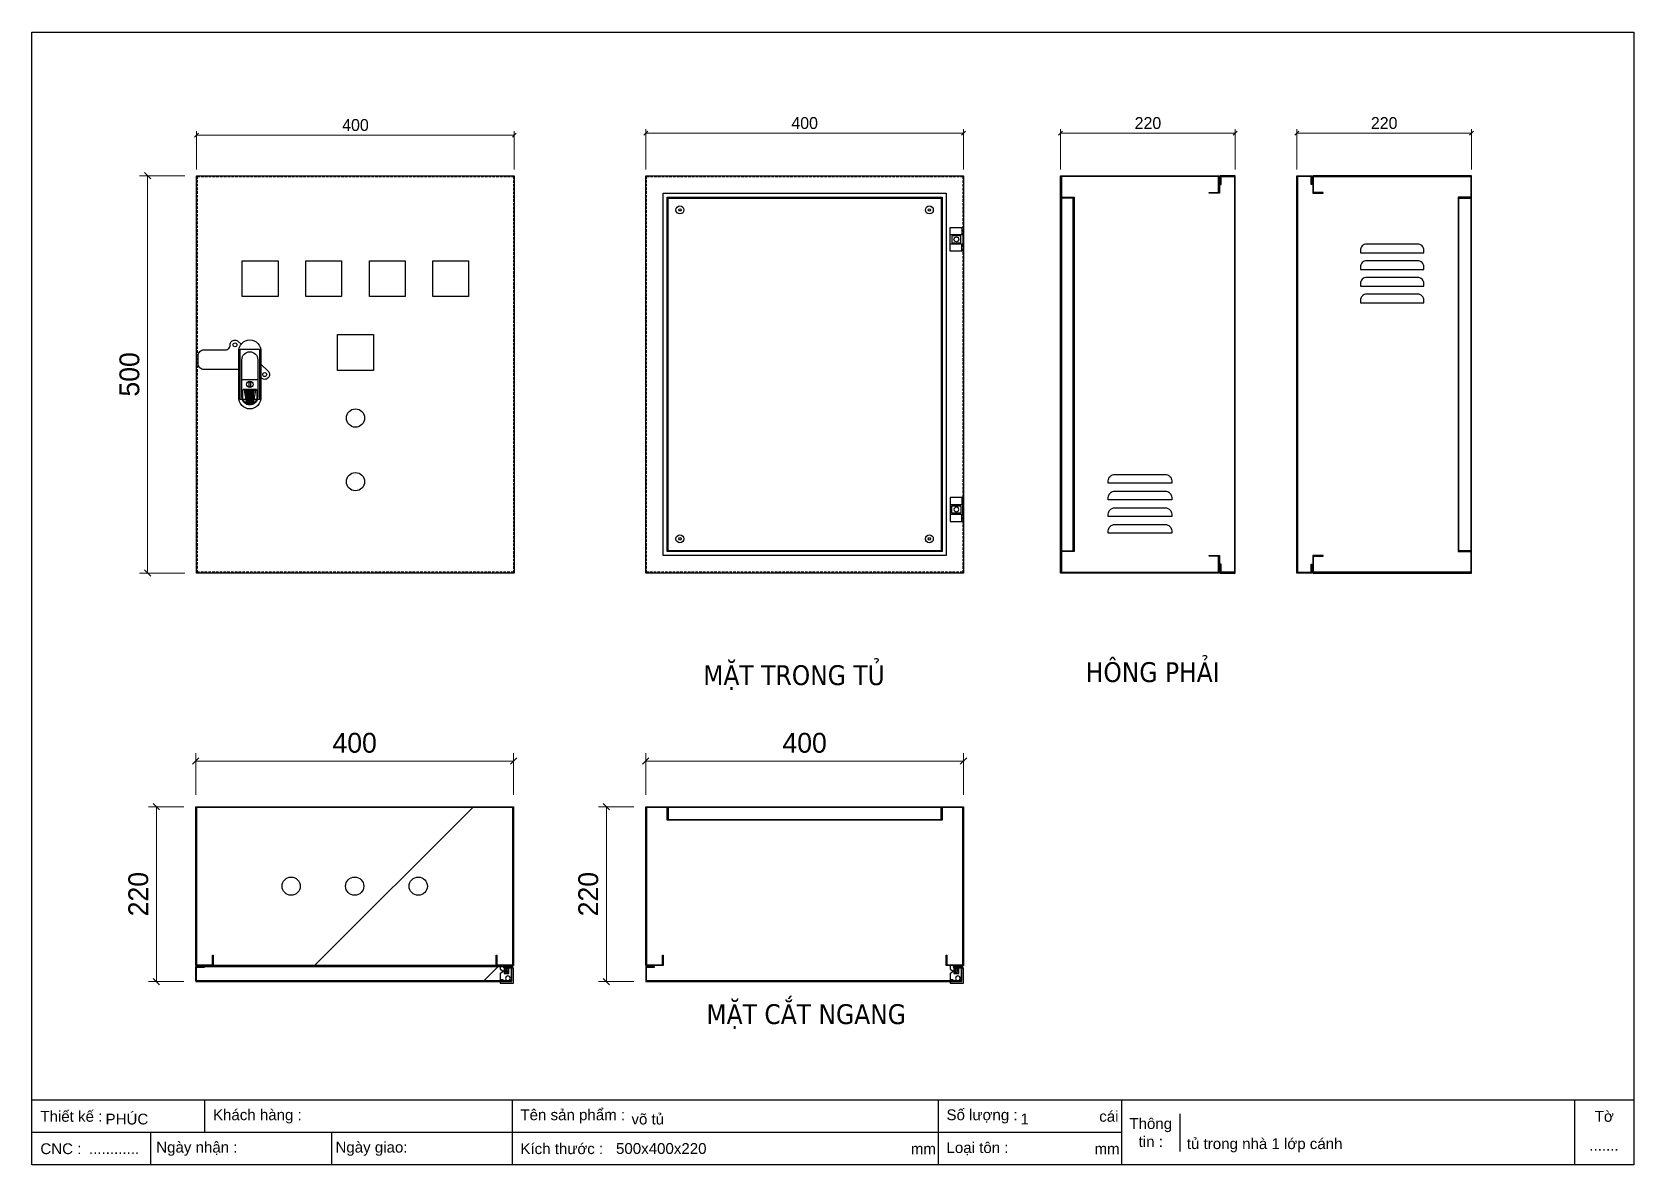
# Model space of a CAD drawing. Header units: millimetres. Extents: x 0 to 2017, y 0 to 1426.
import ezdxf

# ---------------------------------------------------------------- set-up
doc = ezdxf.new("R2010")
doc.units = ezdxf.units.MM
doc.linetypes.add('HIDDEN2', pattern=[4.7625, 3.175, -1.5875])
doc.layers.add('DIM', color=253, linetype='Continuous')
doc.styles.add('Arial', font='arial.ttf')
doc.dimstyles.new('Dim-15', dxfattribs={"dimtxt": 15, "dimasz": 5, "dimexe": 5, "dimexo": 8, "dimgap": 5, "dimtad": 1, "dimdec": 0, "dimtxsty": 'Standard', "dimblk": 'OBLIQUE', "dimcen": 10, "dimclrd": 5, "dimclre": 5, "dimclrt": 3, "dimazin": 3, "dimtfac": 1, "dimtdec": 0, "dimtmove": 0, "dimatfit": 3, "dimldrblk": 'OBLIQUE', "dimlwd": 9, "dimlwe": 9})
doc.dimstyles.new('Dim-25', dxfattribs={"dimtxt": 25, "dimasz": 8, "dimexe": 10, "dimexo": 15, "dimgap": 10, "dimtad": 1, "dimdec": 0, "dimtxsty": 'Standard', "dimblk": 'OBLIQUE', "dimcen": 10, "dimclrd": 5, "dimclre": 5, "dimclrt": 3, "dimazin": 3, "dimtfac": 1, "dimtdec": 0, "dimtmove": 0, "dimatfit": 3, "dimldrblk": 'OBLIQUE', "dimlwd": 9, "dimlwe": 9})

# ---------------------------------------------------------------- blocks, each defined once
blk = doc.blocks.new('HL003-2-3')
h = blk.add_hatch()
h.set_pattern_fill('ANSI31', color=2, scale=0.5, style=0)
h.set_pattern_definition([(45, (8435.407, 86016.9664), (-1.122532015, 1.122532015), [])])
h.paths.add_polyline_path([(11, 10), (5, 10), (5, 0), (11, 0)])
at = {"color": 1}
for p, q in [((0, 22), (17, 22)), ((0, 20), (0, 22)), ((17, 22), (17, 3)), ((0, 20), (15, 20)), ((4, 18), (0, 18)), ((0, 10), (0, 18)), ((0, 10), (8, 3)), ((0, 4), (3.4, 7)), ((0, 0), (0, 4)), ((16, 0), (0, 0)), ((4, 20), (4, 18)), ((17, 3), (8, 3)), ((15, 20), (15, 3)), ((16, 3), (16, 0))]:
    blk.add_line(p, q, dxfattribs=at)
at = {"color": 2}
blk.add_lwpolyline([(5, 10), (11, 10), (11, 0), (5, 0)], close=True, dxfattribs=at)
at = {"color": 1}
blk.add_circle((10, 16), 3, dxfattribs=at)
blk.add_circle((10, 16), 3, dxfattribs=at)
blk = doc.blocks.new('HL003-2-2')
at = {"color": 1}
for p, q in [((15, 21), (15, 12)), ((15, -9), (15, 0)), ((16, 12), (17, 12)), ((16, 0), (17, 0))]:
    blk.add_line(p, q, dxfattribs=at)
blk.add_lwpolyline([(17, 0), (17, -9), (0, -9), (0, 21), (17, 21), (17, 12)], dxfattribs=at)
blk.add_lwpolyline([(0, 12), (16, 12), (16, 0), (0, 0)], close=True, dxfattribs=at)
blk.add_circle((8, 6), 3, dxfattribs=at)
blk = doc.blocks.new('AB301-3-1')
at = {"linetype": 'Continuous'}
h = blk.add_hatch(dxfattribs=at)
h.set_pattern_fill('ACAD_ISO09W100', color=1, scale=0.2)
h.set_pattern_definition([(0, (-368.0181, 431.8814), (0, 1), [4.8, -0.6, 1.2, -0.6, 1.2, -0.6])])
h.paths.add_polyline_path([(-4.1, -55, 0.118404), (0, -56, 0.118404), (4.1, -55), (7, -38.5), (-7, -38.5)])
at = {"color": 1, "linetype": 'Continuous'}
for p, q in [((-10, -25), (10, -25)), ((-7, -38.5), (7, -38.5)), ((-7, -38.5), (-4.1, -55)), ((7, -38.5), (4.1, -55))]:
    blk.add_line(p, q, dxfattribs=at)
for points in [[(-24.7, 18.7, -0.198912), (-23, 23), (-23, 23, -0.414214), (-14.5, 23), (-11, 19.5)], [(-14, -12.5), (-57.5, -12.5, -0.414214), (-65, -5), (-65, 5, -0.414214), (-57.5, 12.5), (-30.7, 12.5, 0.414214), (-24.7, 18.5), (-24.7, 18.7)], [(14, -5.5), (23, -14.5, -0.414214), (23, -23), (23, -23, -0.451305), (14, -22.4, -0.381561)]]:
    blk.add_lwpolyline(points, format="xyb", dxfattribs=at)
for points in [[(0, 25), (0, 25, -0.428242), (14, 10), (14, -47, -0.428242), (0, -62), (0, -62, -0.428242), (-14, -47), (-14, 10, -0.428242)], [(0, 10, -0.414214), (10, 0), (10, -47, -0.414214), (0, -57, -0.414214), (-10, -47), (-10, 0, -0.414214)], [(9, -39), (9, -47, -0.414214), (0, -56, -0.414214), (-9, -47), (-9, -39, -0.414214), (-7, -37), (7, -37, -0.414214)]]:
    blk.add_lwpolyline(points, format="xyb", close=True, dxfattribs=at)
blk.add_lwpolyline([(-1, -28), (1, -28), (1, -34), (-1, -34)], close=True, dxfattribs=at)
for centre, radius in [((-18.7, 18.7), 2.5), ((18.7, -18.7), 2.5), ((0, -31), 4)]:
    blk.add_circle(centre, radius, dxfattribs=at)
blk = doc.blocks.new('*D1')
at = {"color": 0, "linetype": 'ByBlock', "lineweight": -2}
for p, q in [((149.5, 1241.1), (141.5, 1249.1)), ((141.5, 749.1), (149.5, 741.1))]:
    blk.add_line(p, q, dxfattribs=at)
at = {"layer": 'Defpoints', "color": 0, "transparency": 16777216}
for p in [(207.2, 1245.1), (145.5, 745.1), (207.2, 745.1)]:
    blk.add_point(p, dxfattribs=at)
at = {"layer": 'DIM', "color": 5, "lineweight": 9, "transparency": 16777216}
for p, q in [((192.2, 1245.1), (135.5, 1245.1)), ((145.5, 1245.1), (145.5, 745.1)), ((192.2, 745.1), (135.5, 745.1))]:
    blk.add_line(p, q, dxfattribs=at)
at = {"layer": 'DIM', "color": 3, "transparency": 16777216, "insert": (122.7, 995.1), "char_height": 25, "attachment_point": 5, "rotation": 90}
blk.add_mtext('500', dxfattribs=at)
blk = doc.blocks.new('_Oblique')
at = {"color": 0, "linetype": 'ByBlock', "lineweight": -2}
blk.add_line((-0.5, -0.5), (0.5, 0.5), dxfattribs=at)
blk = doc.blocks.new('*D2')
at = {"color": 5, "lineweight": 9, "ltscale": 3, "transparency": 16777216}
for p, q in [((757.7, 450.9), (713.1, 450.9)), ((723.1, 230.9), (723.1, 450.9)), ((757.7, 230.9), (713.1, 230.9))]:
    blk.add_line(p, q, dxfattribs=at)
at = {"color": 0, "linetype": 'ByBlock', "lineweight": -2}
for p, q in [((727.1, 446.9), (719.1, 454.9)), ((719.1, 234.9), (727.1, 226.9))]:
    blk.add_line(p, q, dxfattribs=at)
at = {"layer": 'Defpoints', "color": 0, "ltscale": 3, "transparency": 16777216}
for p in [(723.1, 450.9), (772.7, 450.9), (772.7, 230.9)]:
    blk.add_point(p, dxfattribs=at)
at = {"color": 3, "ltscale": 3, "transparency": 16777216, "insert": (700.4, 340.9), "char_height": 25, "attachment_point": 5, "rotation": 90}
blk.add_mtext('220', dxfattribs=at)
blk = doc.blocks.new('*D3')
at = {"color": 0, "linetype": 'ByBlock', "lineweight": -2}
for p, q in [((776.7, 512.4), (768.7, 504.4)), ((1168.7, 504.4), (1176.7, 512.4))]:
    blk.add_line(p, q, dxfattribs=at)
at = {"color": 5, "lineweight": 9, "ltscale": 3, "transparency": 16777216}
for p, q in [((772.7, 465.9), (772.7, 518.4)), ((772.7, 508.4), (1172.7, 508.4)), ((1172.7, 465.9), (1172.7, 518.4))]:
    blk.add_line(p, q, dxfattribs=at)
at = {"layer": 'Defpoints', "color": 0, "ltscale": 3, "transparency": 16777216}
for p in [(1172.7, 508.4), (772.7, 450.9), (1172.7, 450.9)]:
    blk.add_point(p, dxfattribs=at)
at = {"color": 3, "ltscale": 3, "transparency": 16777216, "insert": (972.7, 531.2), "char_height": 25, "attachment_point": 5}
blk.add_mtext('400', dxfattribs=at)
blk = doc.blocks.new('KHUNG CHUẨN')
at = {"color": 7}
for p, q in [((19889.2, -28535.2), (16919.2, -28535.2)), ((17239.2, -28535.2), (17239.2, -28595.2)), ((17809.2, -28535.2), (17809.2, -28655.2)), ((18599.2, -28535.2), (18599.2, -28655.2)), ((18939.2, -28535.2), (18939.2, -28655.2)), ((19779.2, -28535.2), (19779.2, -28655.2)), ((19047.6, -28560.2), (19047.6, -28630.2)), ((18939.2, -28595.2), (16919.2, -28595.2)), ((17139.2, -28595.2), (17139.2, -28655.2)), ((17474.2, -28595.2), (17474.2, -28655.2))]:
    blk.add_line(p, q, dxfattribs=at)
blk.add_lwpolyline([(16919.2, -26555.2), (19889.2, -26555.2), (19889.2, -28655.2), (16919.2, -28655.2)], close=True, dxfattribs=at)
at = {"color": 2, "char_height": 20, "style": 'Arial'}
for s, insert, width, attachment_point in [('  Thiết kế :', (16919.2, -28565.2), 917.634, 4), ('  Khách hàng :', (17239.2, -28565.2), 917.634, 4), ('  Tên sản phẩm :', (17809.2, -28565.2), 917.634, 4), ('  Số lượng :', (18599.2, -28565.2), 917.634, 4), ('cái', (18897.9, -28565.2), 63.517, 4), ('Thông\\Ptin :', (18993.4, -28595.2), 108.311, 5), ('Tờ', (19834.2, -28565.2), 110, 5), ('  CNC :', (16919.2, -28625.2), 917.634, 4), ('  Ngày nhận :', (17134, -28625.2), 556.651, 4), ('  Ngày giao:', (17466.3, -28625.2), 556.651, 4), ('  Kích thước :', (17809.2, -28625.2), 917.634, 4), ('mm', (18548.6, -28625.2), 73.831, 4), ('  Loại tôn :', (18599.2, -28625.2), 917.634, 4), ('mm', (18889.2, -28625.2), 917.634, 4)]:
    blk.add_mtext(s, dxfattribs=dict(at, insert=insert, width=width, attachment_point=attachment_point))
at = {"color": 3, "style": 'Arial'}
for tag, p in [('#01', (17055.6, -28580.1)), ('#02', (17431.4, -28580.1)), ('#03', (18030.6, -28580.1)), ('#08', (18751.7, -28580.1)), ('#10', (19064.8, -28580.1)), ('#04', (17024.8, -28634.6)), ('#05', (17308.5, -28633)), ('#06', (17632.7, -28633.7)), ('#07', (18002, -28634.7)), ('#09', (18753.8, -28632.6)), ('#11', (19060.3, -28625.7)), ('#12', (19806.5, -28628.9))]:
    blk.add_attdef(tag, p, '', height=20, dxfattribs=at)
blk = doc.blocks.new('*D4')
at = {"color": 5, "lineweight": 9, "ltscale": 3, "transparency": 16777216}
for p, q in [((191.2, 450.9), (146.6, 450.9)), ((156.6, 230.9), (156.6, 450.9)), ((191.2, 230.9), (146.6, 230.9))]:
    blk.add_line(p, q, dxfattribs=at)
at = {"color": 0, "linetype": 'ByBlock', "lineweight": -2}
for p, q in [((160.6, 446.9), (152.6, 454.9)), ((152.6, 234.9), (160.6, 226.9))]:
    blk.add_line(p, q, dxfattribs=at)
at = {"layer": 'Defpoints', "color": 0, "ltscale": 3, "transparency": 16777216}
for p in [(156.6, 450.9), (206.2, 450.9), (206.2, 230.9)]:
    blk.add_point(p, dxfattribs=at)
at = {"color": 3, "ltscale": 3, "transparency": 16777216, "insert": (133.9, 340.9), "char_height": 25, "attachment_point": 5, "rotation": 90}
blk.add_mtext('220', dxfattribs=at)
blk = doc.blocks.new('*D5')
at = {"color": 0, "linetype": 'ByBlock', "lineweight": -2}
for p, q in [((210.2, 512.4), (202.2, 504.4)), ((602.2, 504.4), (610.2, 512.4))]:
    blk.add_line(p, q, dxfattribs=at)
at = {"color": 5, "lineweight": 9, "ltscale": 3, "transparency": 16777216}
for p, q in [((206.2, 465.9), (206.2, 518.4)), ((206.2, 508.4), (606.2, 508.4)), ((606.2, 465.9), (606.2, 518.4))]:
    blk.add_line(p, q, dxfattribs=at)
at = {"layer": 'Defpoints', "color": 0, "ltscale": 3, "transparency": 16777216}
for p in [(606.2, 508.4), (206.2, 450.9), (606.2, 450.9)]:
    blk.add_point(p, dxfattribs=at)
at = {"color": 3, "ltscale": 3, "transparency": 16777216, "insert": (406.2, 531.2), "char_height": 25, "attachment_point": 5}
blk.add_mtext('400', dxfattribs=at)
blk = doc.blocks.new('*D6')
at = {"color": 0, "linetype": 'ByBlock', "lineweight": -2}
for p, q in [((775.2, 1301.2), (770.2, 1296.2)), ((1170.2, 1296.2), (1175.2, 1301.2))]:
    blk.add_line(p, q, dxfattribs=at)
at = {"color": 5, "lineweight": 9, "ltscale": 3, "transparency": 16777216}
for p, q in [((772.7, 1253.1), (772.7, 1303.7)), ((772.7, 1298.7), (1172.7, 1298.7)), ((1172.7, 1253.1), (1172.7, 1303.7))]:
    blk.add_line(p, q, dxfattribs=at)
at = {"layer": 'Defpoints', "color": 0, "ltscale": 3, "transparency": 16777216}
for p in [(1172.7, 1298.7), (772.7, 1245.1), (1172.7, 1245.1)]:
    blk.add_point(p, dxfattribs=at)
at = {"color": 3, "ltscale": 3, "transparency": 16777216, "insert": (972.7, 1311.4), "char_height": 15, "attachment_point": 5}
blk.add_mtext('400', dxfattribs=at)
blk = doc.blocks.new('*D7')
at = {"color": 0, "linetype": 'ByBlock', "lineweight": -2}
for p, q in [((209.7, 1298.7), (204.7, 1293.7)), ((604.7, 1293.7), (609.7, 1298.7))]:
    blk.add_line(p, q, dxfattribs=at)
at = {"color": 5, "lineweight": 9, "ltscale": 3, "transparency": 16777216}
for p, q in [((207.2, 1253.1), (207.2, 1301.2)), ((207.2, 1296.2), (607.2, 1296.2)), ((607.2, 1253.1), (607.2, 1301.2))]:
    blk.add_line(p, q, dxfattribs=at)
at = {"layer": 'Defpoints', "color": 0, "ltscale": 3, "transparency": 16777216}
for p in [(607.2, 1296.2), (207.2, 1245.1), (607.2, 1245.1)]:
    blk.add_point(p, dxfattribs=at)
at = {"color": 3, "ltscale": 3, "transparency": 16777216, "insert": (407.2, 1308.9), "char_height": 15, "attachment_point": 5}
blk.add_mtext('400', dxfattribs=at)
blk = doc.blocks.new('*D8')
at = {"color": 0, "linetype": 'ByBlock', "lineweight": -2}
for p, q in [((1297.4, 1301.2), (1292.4, 1296.2)), ((1512.4, 1296.2), (1517.4, 1301.2))]:
    blk.add_line(p, q, dxfattribs=at)
at = {"color": 5, "lineweight": 9, "ltscale": 3, "transparency": 16777216}
for p, q in [((1294.9, 1253.1), (1294.9, 1303.7)), ((1294.9, 1298.7), (1514.9, 1298.7)), ((1514.9, 1253.1), (1514.9, 1303.7))]:
    blk.add_line(p, q, dxfattribs=at)
at = {"layer": 'Defpoints', "color": 0, "ltscale": 3, "transparency": 16777216}
for p in [(1514.9, 1298.7), (1294.9, 1245.1), (1514.9, 1245.1)]:
    blk.add_point(p, dxfattribs=at)
at = {"color": 3, "ltscale": 3, "transparency": 16777216, "insert": (1404.9, 1311.4), "char_height": 15, "attachment_point": 5}
blk.add_mtext('220', dxfattribs=at)
blk = doc.blocks.new('*D9')
at = {"color": 0, "linetype": 'ByBlock', "lineweight": -2}
for p, q in [((1594.8, 1301.2), (1589.8, 1296.2)), ((1809.8, 1296.2), (1814.8, 1301.2))]:
    blk.add_line(p, q, dxfattribs=at)
at = {"color": 5, "lineweight": 9, "ltscale": 3, "transparency": 16777216}
for p, q in [((1592.3, 1253.1), (1592.3, 1303.7)), ((1592.3, 1298.7), (1812.3, 1298.7)), ((1812.3, 1253.1), (1812.3, 1303.7))]:
    blk.add_line(p, q, dxfattribs=at)
at = {"layer": 'Defpoints', "color": 0, "ltscale": 3, "transparency": 16777216}
for p in [(1812.3, 1298.7), (1592.3, 1245.1), (1812.3, 1245.1)]:
    blk.add_point(p, dxfattribs=at)
at = {"color": 3, "ltscale": 3, "transparency": 16777216, "insert": (1702.3, 1311.4), "char_height": 15, "attachment_point": 5}
blk.add_mtext('220', dxfattribs=at)

msp = doc.modelspace()

# ---------------------------------------------------------------- hatches: boundary and pattern name
at = {"ltscale": 3}
h = msp.add_hatch(dxfattribs=at)
h.set_pattern_fill('ANSI31', color=256, scale=50, style=0)
h.set_pattern_definition([(45, (3640.4, 0), (-220.97, 220.97), [])])
h.paths.add_polyline_path([(206.2, 450.9), (606.2, 450.9), (606.2, 250.9), (206.2, 250.9)])
h.paths.add_polyline_path([(337.7, 350.9, 1), (314.7, 350.9, 1)], flags=16)
h.paths.add_polyline_path([(417.7, 350.9, 1), (394.7, 350.9, 1)], flags=16)
h.paths.add_polyline_path([(497.7, 350.9, 1), (474.7, 350.9, 1)], flags=16)
h = msp.add_hatch(dxfattribs=at)
h.set_pattern_fill('ANSI31', color=256, scale=50, angle=90, style=0)
h.set_pattern_definition([(225, (0, 3640.4), (220.97, -220.97), [])])
h.paths.add_polyline_path([(206.2, 249.9), (603.2, 249.9), (603.2, 231.9), (206.2, 231.9)])

# ---------------------------------------------------------------- linework, layer by layer
at = {"color": 7}
for points in [[(207.2, 1245.1), (607.2, 1245.1), (607.2, 745.1), (207.2, 745.1)], [(772.7, 1245.1), (1172.7, 1245.1), (1172.7, 745.1), (772.7, 745.1)], [(1481.9, 1224.1), (1493.9, 1224.1), (1493.9, 1244.1), (1295.9, 1244.1), (1295.9, 746.1), (1493.9, 746.1), (1493.9, 766.1), (1481.9, 766.1), (1481.9, 767.1), (1494.9, 767.1), (1494.9, 745.1), (1294.9, 745.1), (1294.9, 1245.1), (1494.9, 1245.1), (1494.9, 1223.1), (1481.9, 1223.1)], [(1496.9, 1234.1), (1496.9, 1244.1), (1513.9, 1244.1), (1513.9, 746.1), (1496.9, 746.1), (1496.9, 756.1), (1495.9, 756.1), (1495.9, 745.1), (1514.9, 745.1), (1514.9, 1245.1), (1495.9, 1245.1), (1495.9, 1234.1)], [(1610.3, 1234.1), (1610.3, 1244.1), (1593.3, 1244.1), (1593.3, 746.1), (1610.3, 746.1), (1610.3, 756.1), (1611.3, 756.1), (1611.3, 745.1), (1592.3, 745.1), (1592.3, 1245.1), (1611.3, 1245.1), (1611.3, 1234.1)], [(1625.3, 1224.1), (1613.3, 1224.1), (1613.3, 1244.1), (1811.3, 1244.1), (1811.3, 746.1), (1613.3, 746.1), (1613.3, 766.1), (1625.3, 766.1), (1625.3, 767.1), (1612.3, 767.1), (1612.3, 745.1), (1812.3, 745.1), (1812.3, 1245.1), (1612.3, 1245.1), (1612.3, 1223.1), (1625.3, 1223.1)], [(794.7, 1223.1), (1150.7, 1223.1), (1150.7, 767.1), (794.7, 767.1)], [(585.2, 263.9), (585.2, 251.9), (605.2, 251.9), (605.2, 449.9), (207.2, 449.9), (207.2, 251.9), (227.2, 251.9), (227.2, 263.9), (228.2, 263.9), (228.2, 250.9), (206.2, 250.9), (206.2, 450.9), (606.2, 450.9), (606.2, 250.9), (584.2, 250.9), (584.2, 263.9)], [(1151.7, 263.9), (1151.7, 251.9), (1171.7, 251.9), (1171.7, 449.9), (773.7, 449.9), (773.7, 251.9), (793.7, 251.9), (793.7, 263.9), (794.7, 263.9), (794.7, 250.9), (772.7, 250.9), (772.7, 450.9), (1172.7, 450.9), (1172.7, 250.9), (1150.7, 250.9), (1150.7, 263.9)], [(593.2, 248.9), (603.2, 248.9), (603.2, 231.9), (207.2, 231.9), (207.2, 248.9), (217.2, 248.9), (217.2, 249.9), (206.2, 249.9), (206.2, 230.9), (604.2, 230.9), (604.2, 249.9), (593.2, 249.9)], [(1159.7, 248.9), (1169.7, 248.9), (1169.7, 231.9), (773.7, 231.9), (773.7, 248.9), (783.7, 248.9), (783.7, 249.9), (772.7, 249.9), (772.7, 230.9), (1170.7, 230.9), (1170.7, 249.9), (1159.7, 249.9)]]:
    msp.add_lwpolyline(points, close=True, dxfattribs=at)
at = {"color": 7, "linetype": 'HIDDEN2'}
for points in [[(208.2, 1244.1), (606.2, 1244.1), (606.2, 746.1), (208.2, 746.1)], [(773.7, 1244.1), (1171.7, 1244.1), (1171.7, 746.1), (773.7, 746.1)]]:
    msp.add_lwpolyline(points, close=True, dxfattribs=at)
at = {"color": 1}
for points in [[(799.7, 1218.1), (1145.7, 1218.1), (1145.7, 772.1), (799.7, 772.1)], [(800.7, 1217.1), (1144.7, 1217.1), (1144.7, 773.1), (800.7, 773.1)], [(1295.9, 773.1), (1310.9, 773.1), (1310.9, 1217.1), (1295.9, 1217.1), (1295.9, 1218.1), (1311.9, 1218.1), (1311.9, 772.1), (1295.9, 772.1)], [(1811.3, 773.1), (1796.3, 773.1), (1796.3, 1217.1), (1811.3, 1217.1), (1811.3, 1218.1), (1795.3, 1218.1), (1795.3, 772.1), (1811.3, 772.1)], [(800.7, 449.9), (800.7, 434.9), (1144.7, 434.9), (1144.7, 449.9), (1145.7, 449.9), (1145.7, 433.9), (799.7, 433.9), (799.7, 449.9)]]:
    msp.add_lwpolyline(points, close=True, dxfattribs=at)
at = {"color": 2}
for points in [[(1169.2, 1169.6), (1158.2, 1169.6), (1158.2, 1160.6), (1169.2, 1160.6)], [(1169.2, 820.6), (1158.2, 820.6), (1158.2, 829.6), (1169.2, 829.6)]]:
    msp.add_lwpolyline(points, close=True, dxfattribs=at)
for points in [[(1744.3, 1159.1), (1680.3, 1159.1, 0.414214), (1672.3, 1151.1), (1672.3, 1148.1), (1752.3, 1148.1), (1752.3, 1151.1, 0.414214)], [(1744.3, 1138.1), (1680.3, 1138.1, 0.414214), (1672.3, 1130.1), (1672.3, 1127.1), (1752.3, 1127.1), (1752.3, 1130.1, 0.414214)], [(1744.3, 1117.1), (1680.3, 1117.1, 0.414214), (1672.3, 1109.1), (1672.3, 1106.1), (1752.3, 1106.1), (1752.3, 1109.1, 0.414214)], [(1744.3, 1096.1), (1680.3, 1096.1, 0.414214), (1672.3, 1088.1), (1672.3, 1085.1), (1752.3, 1085.1), (1752.3, 1088.1, 0.414214)], [(1362.9, 869.1), (1426.9, 869.1, -0.414214), (1434.9, 861.1), (1434.9, 858.1), (1354.9, 858.1), (1354.9, 861.1, -0.414214)], [(1362.9, 848.1), (1426.9, 848.1, -0.414214), (1434.9, 840.1), (1434.9, 837.1), (1354.9, 837.1), (1354.9, 840.1, -0.414214)], [(1362.9, 827.1), (1426.9, 827.1, -0.414214), (1434.9, 819.1), (1434.9, 816.1), (1354.9, 816.1), (1354.9, 819.1, -0.414214)], [(1362.9, 806.1), (1426.9, 806.1, -0.414214), (1434.9, 798.1), (1434.9, 795.1), (1354.9, 795.1), (1354.9, 798.1, -0.414214)]]:
    msp.add_lwpolyline(points, format="xyb", close=True, dxfattribs=at)
at = {"color": 2, "ltscale": 3}
for points in [[(264.7, 1138.1), (309.7, 1138.1), (309.7, 1093.1), (264.7, 1093.1)], [(344.7, 1138.1), (389.7, 1138.1), (389.7, 1093.1), (344.7, 1093.1)], [(424.7, 1138.1), (469.7, 1138.1), (469.7, 1093.1), (424.7, 1093.1)], [(504.7, 1138.1), (549.7, 1138.1), (549.7, 1093.1), (504.7, 1093.1)], [(384.7, 1045.1), (429.7, 1045.1), (429.7, 1000.1), (384.7, 1000.1)]]:
    msp.add_lwpolyline(points, close=True, dxfattribs=at)
at = {"color": 2, "linetype": 'Continuous'}
msp.add_lwpolyline([(262.2, 1026.8), (286.2, 1026.8), (286.2, 963.3), (262.2, 963.3)], close=True, dxfattribs=at)
at = {"ltscale": 3}
for points in [[(206.2, 450.9), (606.2, 450.9), (606.2, 250.9), (206.2, 250.9)], [(206.2, 249.9), (603.2, 249.9), (603.2, 231.9), (206.2, 231.9)]]:
    msp.add_lwpolyline(points, close=True, dxfattribs=at)
at = {"color": 2, "ltscale": 3}
for centre, radius in [((815.7, 1202.1), 5), ((815.7, 1202.1), 1.5), ((1129.7, 1202.1), 5), ((1129.7, 1202.1), 1.5), ((407.2, 940.1), 11.5), ((407.2, 860.1), 11.5), ((815.7, 788.1), 5), ((815.7, 788.1), 1.5), ((1129.7, 788.1), 5), ((1129.7, 788.1), 1.5), ((326.2, 350.9), 11.5), ((406.2, 350.9), 11.5), ((486.2, 350.9), 11.5)]:
    msp.add_circle(centre, radius, dxfattribs=at)

# ---------------------------------------------------------------- block references
at = {"color": 3, "xscale": 0.6790540521553794, "yscale": 0.6790540521553794, "zscale": 0.6790540521553794}
msp.add_blockref('KHUNG CHUẨN', (-11489.1, 19458.4), dxfattribs=at).add_auto_attribs({'#03': 'võ tủ', '#07': '500x400x220', '#08': '1', '#11': 'tủ trong nhà 1 lớp cánh', '#01': 'PHÚC', '#04': '............', '#12': '.......'})
at = {"color": 7}
for name, p in [('HL003-2-2', (1155.7, 1159.1)), ('AB301-3-1', (274.2, 1013.6))]:
    msp.add_blockref(name, p, dxfattribs=at)
at = {"color": 7, "xscale": -1, "rotation": 180}
for name, p in [('HL003-2-2', (1155.7, 831.1)), ('HL003-2-3', (589.2, 250.9)), ('HL003-2-3', (1155.7, 250.9))]:
    msp.add_blockref(name, p, dxfattribs=at)

# ---------------------------------------------------------------- texts
at = {"color": 2, "char_height": 25, "width": 775, "attachment_point": 5}
for s, insert in [('{\\fTahoma|b0|i0|c0|p34;MẶT TRONG TỦ}', (959.3, 613.4)), ('{\\fTahoma|b0|i0|c0|p34;HÔNG PHẢI}', (1410.9, 620.1)), ('{\\fTahoma|b0|i0|c0|p34;MẶT CẮT NGANG}', (974.6, 186.7))]:
    msp.add_mtext(s, dxfattribs=dict(at, insert=insert))

# ---------------------------------------------------------------- dimensions: what is measured, and where the dimension line sits
at = {"ltscale": 3}
for base, p1, p2, picture, middle in [((607.2, 1296.2), (207.2, 1245.1), (607.2, 1245.1), '*D7', (407.2, 1308.9)), ((1172.7, 1298.7), (772.7, 1245.1), (1172.7, 1245.1), '*D6', (972.7, 1311.4)), ((1514.9, 1298.7), (1294.9, 1245.1), (1514.9, 1245.1), '*D8', (1404.9, 1311.4)), ((1812.3, 1298.7), (1592.3, 1245.1), (1812.3, 1245.1), '*D9', (1702.3, 1311.4))]:
    dim = msp.add_linear_dim(base=base, p1=p1, p2=p2, dimstyle='Dim-15', dxfattribs=at)
    dim.commit()
    dim.dimension.update_dxf_attribs({"geometry": picture, "text_midpoint": middle})
at = {"color": 2, "ltscale": 3}
for base, p1, p2, picture, middle in [((606.2, 508.4), (206.2, 450.9), (606.2, 450.9), '*D5', (406.2, 531.2)), ((1172.7, 508.4), (772.7, 450.9), (1172.7, 450.9), '*D3', (972.7, 531.2))]:
    dim = msp.add_linear_dim(base=base, p1=p1, p2=p2, dimstyle='Dim-25', dxfattribs=at)
    dim.commit()
    dim.dimension.update_dxf_attribs({"geometry": picture, "text_midpoint": middle})
for base, p1, p2, picture, middle in [((156.6, 450.9), (206.2, 230.9), (206.2, 450.9), '*D4', (133.9, 340.9)), ((723.1, 450.9), (772.7, 230.9), (772.7, 450.9), '*D2', (700.4, 340.9))]:
    dim = msp.add_linear_dim(base=base, p1=p1, p2=p2, angle=90, dimstyle='Dim-25', dxfattribs=at)
    dim.commit()
    dim.dimension.update_dxf_attribs({"geometry": picture, "text_midpoint": middle})
at = {"layer": 'DIM', "color": 7}
dim = msp.add_linear_dim(base=(145.5, 745.1), p1=(207.2, 1245.1), p2=(207.2, 745.1), angle=90, dimstyle='Dim-25', dxfattribs=at)
dim.commit()
dim.dimension.update_dxf_attribs({"geometry": '*D1', "text_midpoint": (122.7, 995.1)})

doc.saveas('drawing.dxf')
